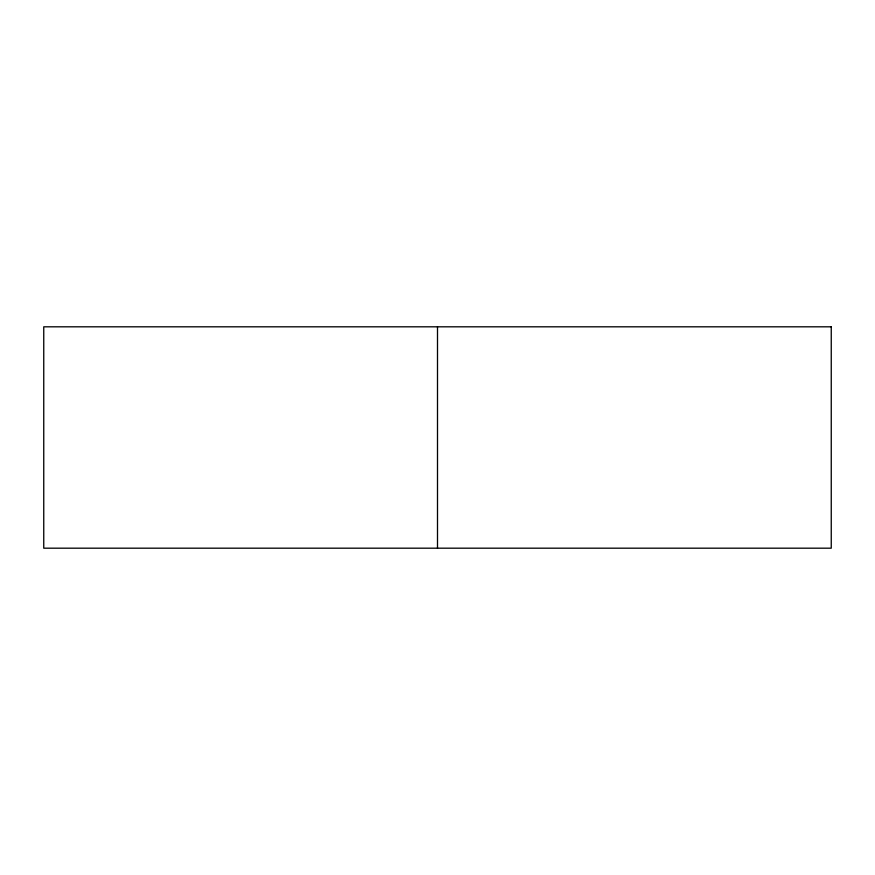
<?xml version="1.0" encoding="UTF-8"?>
<svg xmlns="http://www.w3.org/2000/svg" width="875" height="875" viewBox="0 0 875 875"><rect width="100%" height="100%" fill="white"/><g stroke="black" fill="none" stroke-linecap="round" stroke-linejoin="round"><path stroke-width="1.31" d="M437.5 326.812L437.5 548.188M831.25 326.812L43.75 326.812L43.75 548.188L831.25 548.188L831.25 326.812"/></g></svg>
